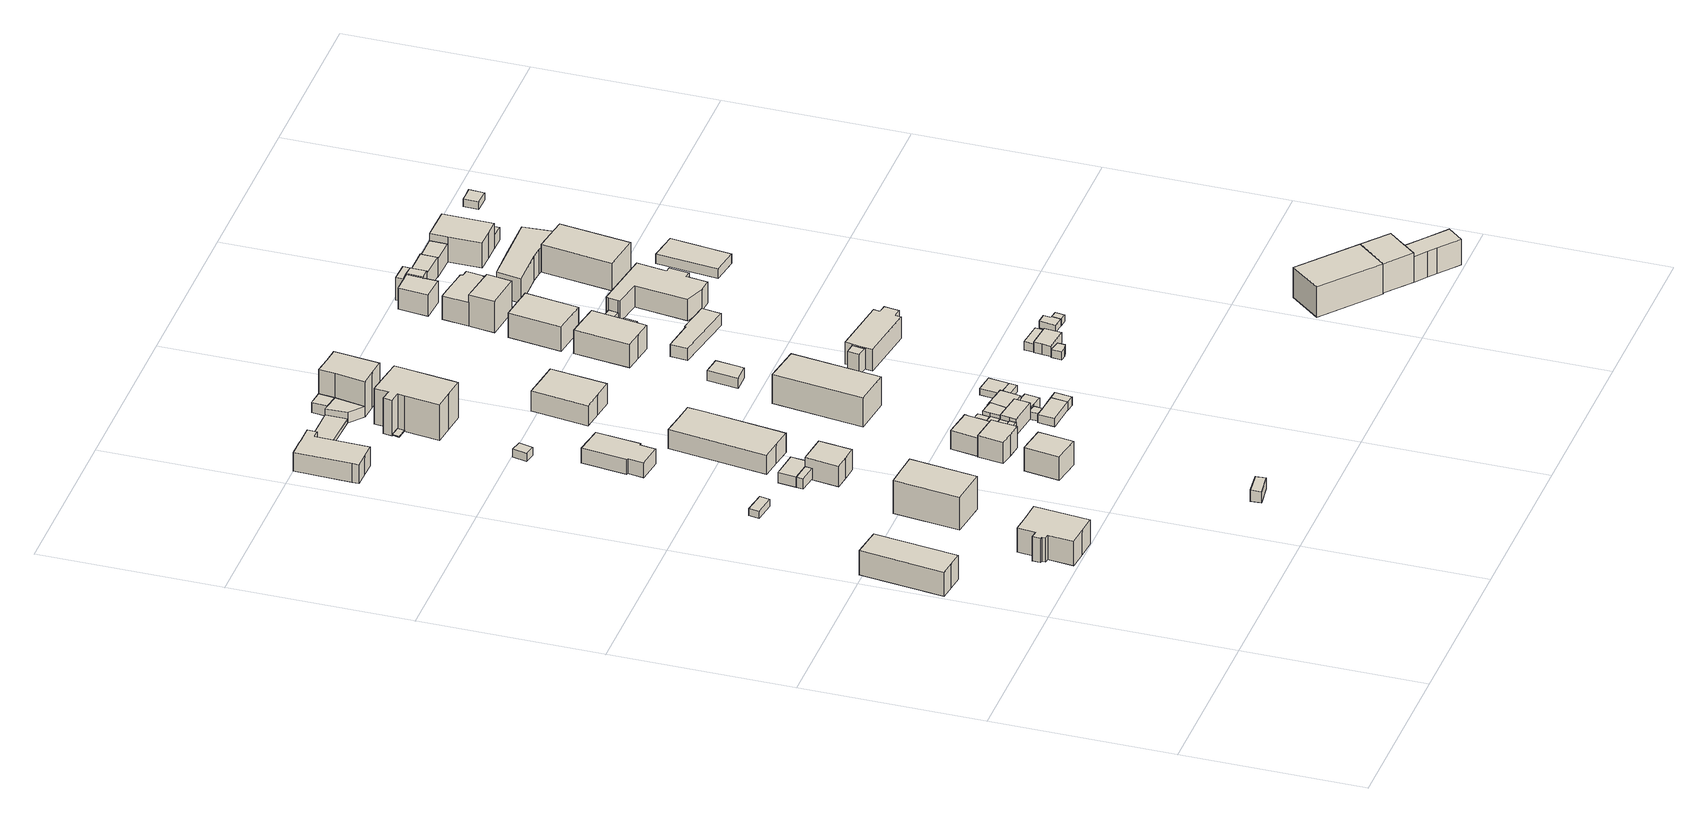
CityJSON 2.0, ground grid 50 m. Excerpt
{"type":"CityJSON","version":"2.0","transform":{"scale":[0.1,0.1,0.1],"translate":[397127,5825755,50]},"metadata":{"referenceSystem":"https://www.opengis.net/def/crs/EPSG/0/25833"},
"CityObjects":{
"building1":{"type":"Building","attributes":{"Gemeindeschluessel":"11000011","BezugspunktDach":"2200","function":"31001_1010","measuredHeight":8.63,"storeysAboveGround":1},"address":[{"country":"Germany","locality":"Berlin","thoroughfareNumber":"50A, 50B","thoroughfareName":"Dorfstraße"}],"geometry":[{"type":"Solid","lod":"1","boundaries":[[[[0,1,2,3,4,5]],[[6,7,8,9,10,11]],[[6,11,5,4]],[[7,6,4,3]],[[8,7,3,2]],[[9,8,2,1]],[[10,9,1,0]],[[11,10,0,5]]]]}]},
"building2":{"type":"Building","attributes":{"Gemeindeschluessel":"11000011","BezugspunktDach":"2200","function":"31001_1010","measuredHeight":9.13,"storeysAboveGround":1},"address":[{"country":"Germany","locality":"Berlin","thoroughfareNumber":"51","thoroughfareName":"Dorfstraße"}],"geometry":[{"type":"Solid","lod":"1","boundaries":[[[[12,13,14,15,16,17,18,19,20,21,22,23]],[[24,25,26,27,28,29,30,31,32,33,34,35]],[[24,35,23,22]],[[25,24,22,21]],[[26,25,21,20]],[[27,26,20,19]],[[28,27,19,18]],[[29,28,18,17]],[[30,29,17,16]],[[31,30,16,15]],[[32,31,15,14]],[[33,32,14,13]],[[34,33,13,12]],[[35,34,12,23]]]]}]},
"building3":{"type":"Building","attributes":{"Gemeindeschluessel":"11000011","BezugspunktDach":"2200","function":"31001_2143","measuredHeight":2.06,"storeysAboveGround":1},"address":[{"country":"Germany","locality":"Berlin","thoroughfareNumber":"49 (2)","thoroughfareName":"Dorfstraße"}],"geometry":[{"type":"Solid","lod":"1","boundaries":[[[[36,37,38,39]],[[40,41,42,43]],[[40,43,39,38]],[[41,40,38,37]],[[42,41,37,36]],[[43,42,36,39]]]]}]},
"building4":{"type":"Building","attributes":{"Gemeindeschluessel":"11000011","BezugspunktDach":"2200","function":"31001_2310","measuredHeight":11.47,"storeysAboveGround":2},"address":[{"country":"Germany","locality":"Berlin","thoroughfareNumber":"50","thoroughfareName":"Dorfstraße"}],"geometry":[{"type":"Solid","lod":"1","boundaries":[[[[44,45,46,47,48]],[[49,50,51,52,53]],[[49,53,48,47]],[[50,49,47,46]],[[51,50,46,45]],[[52,51,45,44]],[[53,52,44,48]]]]}]},
"building5":{"type":"Building","attributes":{"Gemeindeschluessel":"11000011","BezugspunktDach":"2200","function":"31001_2523","measuredHeight":3.29,"storeysAboveGround":1},"address":[{"country":"Germany","locality":"Berlin","thoroughfareNumber":"2 (3)","thoroughfareName":"Malchower Chaussee"}],"geometry":[{"type":"Solid","lod":"1","boundaries":[[[[54,55,56,57]],[[58,59,60,61]],[[58,61,57,56]],[[59,58,56,55]],[[60,59,55,54]],[[61,60,54,57]]]]}]},
"building6":{"type":"Building","attributes":{"Gemeindeschluessel":"11000011","function":"31001_2463"},"address":[{"country":"Germany","locality":"Berlin","thoroughfareNumber":"49 (1)","thoroughfareName":"Dorfstraße"}],"children":["building6-1","building6-2"]},
"building6-1":{"type":"BuildingPart","attributes":{"BezugspunktDach":"2200","measuredHeight":3.06,"storeysAboveGround":1},"parents":["building6"],"geometry":[{"type":"MultiSurface","lod":"1","boundaries":[[[62,63,64,65]],[[66,67,68,69]],[[66,69,65,64]],[[67,66,64,63]],[[68,67,63,62]],[[68,62,70,71,69]],[[65,69,71,70]]]}]},
"building6-2":{"type":"BuildingPart","attributes":{"BezugspunktDach":"2200","measuredHeight":3.06,"storeysAboveGround":1},"parents":["building6"],"geometry":[{"type":"Solid","lod":"1","boundaries":[[[[72,70,65,73]],[[69,71,74,75]],[[69,75,73,65]],[[74,71,70,72]],[[75,74,72,73]],[[71,69,65,70]]]]}]},
"building7":{"type":"Building","attributes":{"Gemeindeschluessel":"11000011","BezugspunktDach":"2200","function":"31001_1010","measuredHeight":7.26,"storeysAboveGround":1},"address":[{"country":"Germany","locality":"Berlin","thoroughfareNumber":"49","thoroughfareName":"Dorfstraße"}],"geometry":[{"type":"Solid","lod":"1","boundaries":[[[[76,77,78,79,80,81,82]],[[83,84,85,86,87,88,89]],[[83,89,82,81]],[[84,83,81,80]],[[85,84,80,79]],[[86,85,79,78]],[[87,86,78,77]],[[88,87,77,76]],[[89,88,76,82]]]]}]},
"building8":{"type":"Building","attributes":{"Gemeindeschluessel":"11000011","BezugspunktDach":"2200","function":"31001_2143","measuredHeight":7.71,"storeysAboveGround":1},"address":[{"country":"Germany","locality":"Berlin","thoroughfareNumber":"46 (2)","thoroughfareName":"Dorfstraße"}],"geometry":[{"type":"Solid","lod":"1","boundaries":[[[[90,91,92,93,94,95,96,97,98,99]],[[100,101,102,103,104,105,106,107,108,109]],[[100,109,99,98]],[[101,100,98,97]],[[102,101,97,96]],[[103,102,96,95]],[[104,103,95,94]],[[105,104,94,93]],[[106,105,93,92]],[[107,106,92,91]],[[108,107,91,90]],[[109,108,90,99]]]]}]},
"building9":{"type":"Building","attributes":{"Gemeindeschluessel":"11000011","BezugspunktDach":"2200","function":"31001_2143","measuredHeight":4.34,"storeysAboveGround":1},"address":[{"country":"Germany","locality":"Berlin","thoroughfareNumber":"47 (1)","thoroughfareName":"Dorfstraße"}],"geometry":[{"type":"Solid","lod":"1","boundaries":[[[[110,111,112,113,114,115,116,117]],[[118,119,120,121,122,123,124,125]],[[118,125,117,116]],[[119,118,116,115]],[[120,119,115,114]],[[121,120,114,113]],[[122,121,113,112]],[[123,122,112,111]],[[124,123,111,110]],[[125,124,110,117]]]]}]},
"building10":{"type":"Building","attributes":{"Gemeindeschluessel":"11000011","BezugspunktDach":"2200","function":"31001_1010","measuredHeight":8.06,"storeysAboveGround":1},"address":[{"country":"Germany","locality":"Berlin","thoroughfareNumber":"1","thoroughfareName":"Dorfstraße"}],"geometry":[{"type":"Solid","lod":"1","boundaries":[[[[126,127,128,129]],[[130,131,132,133]],[[130,133,129,128]],[[131,130,128,127]],[[132,131,127,126]],[[133,132,126,129]]]]}]},
"building11":{"type":"Building","attributes":{"Gemeindeschluessel":"11000011","BezugspunktDach":"2200","function":"31001_2143","measuredHeight":2.39,"storeysAboveGround":1},"address":[{"country":"Germany","locality":"Berlin","thoroughfareNumber":"46A (1)","thoroughfareName":"Dorfstraße"}],"geometry":[{"type":"Solid","lod":"1","boundaries":[[[[134,135,136,137]],[[138,139,140,141]],[[138,141,137,136]],[[139,138,136,135]],[[140,139,135,134]],[[141,140,134,137]]]]}]},
"building12":{"type":"Building","attributes":{"Gemeindeschluessel":"11000011","BezugspunktDach":"2200","function":"31001_1000","measuredHeight":6.36,"storeysAboveGround":1},"address":[{"country":"Germany","locality":"Berlin","thoroughfareNumber":"48","thoroughfareName":"Dorfstraße"}],"geometry":[{"type":"Solid","lod":"1","boundaries":[[[[142,143,144,145,146,147,148]],[[149,150,151,152,153,154,155]],[[149,155,148,147]],[[150,149,147,146]],[[151,150,146,145]],[[152,151,145,144]],[[153,152,144,143]],[[154,153,143,142]],[[155,154,142,148]]]]}]},
"building13":{"type":"Building","attributes":{"Gemeindeschluessel":"11000011","BezugspunktDach":"2200","function":"31001_2143","measuredHeight":1.18,"storeysAboveGround":1},"address":[{"country":"Germany","locality":"Berlin","thoroughfareNumber":"46 (1)","thoroughfareName":"Dorfstraße"}],"geometry":[{"type":"Solid","lod":"1","boundaries":[[[[156,157,158,159,160,161,162,163,164,165]],[[166,167,168,169,170,171,172,173,174,175]],[[166,175,165,164]],[[167,166,164,163]],[[168,167,163,162]],[[169,168,162,161]],[[170,169,161,160]],[[171,170,160,159]],[[172,171,159,158]],[[173,172,158,157]],[[174,173,157,156]],[[175,174,156,165]]]]}]},
"building14":{"type":"Building","attributes":{"Gemeindeschluessel":"11000011","BezugspunktDach":"2200","function":"31001_2143","measuredHeight":0.238,"storeysAboveGround":1},"address":[{"country":"Germany","locality":"Berlin","thoroughfareNumber":"46 (3)","thoroughfareName":"Dorfstraße"}],"geometry":[{"type":"Solid","lod":"1","boundaries":[[[[176,177,178,179]],[[180,181,182,183]],[[180,183,179,178]],[[181,180,178,177]],[[182,181,177,176]],[[183,182,176,179]]]]}]},
"building15":{"type":"Building","attributes":{"Gemeindeschluessel":"11000011","BezugspunktDach":"2200","function":"51009_1610","measuredHeight":3.49,"storeysAboveGround":0},"address":[{"country":"Germany","locality":"Berlin"}],"geometry":[{"type":"Solid","lod":"1","boundaries":[[[[184,185,186,187]],[[188,189,190,191]],[[188,191,187,186]],[[189,188,186,185]],[[190,189,185,184]],[[191,190,184,187]]]]}]},
"building16":{"type":"Building","attributes":{"Gemeindeschluessel":"11000011","function":"31001_1010"},"address":[{"country":"Germany","locality":"Berlin","thoroughfareNumber":"1A","thoroughfareName":"Dorfstraße"}],"children":["building16-1","building16-2","building16-3"]},
"building16-1":{"type":"BuildingPart","attributes":{"BezugspunktDach":"2200","measuredHeight":9.32,"storeysAboveGround":1},"parents":["building16"],"geometry":[{"type":"MultiSurface","lod":"1","boundaries":[[[192,193,194,195,196,197,198,199]],[[200,201,202,203,204,205,206,207]],[[200,207,199,198]],[[201,200,198,197]],[[202,201,197,196]],[[208,209,202,196,195]],[[204,203,195,194]],[[205,204,194,193]],[[206,205,193,192]],[[207,206,192,199]],[[202,209,208,203]]]}]},
"building16-2":{"type":"BuildingPart","attributes":{"BezugspunktDach":"2200","measuredHeight":3.45,"storeysAboveGround":1},"parents":["building16"],"geometry":[{"type":"MultiSurface","lod":"1","boundaries":[[[210,211,209,208]],[[202,212,213,203]],[[212,202,209,211]],[[203,213,210,208]],[[214,202,203,208,209]],[[210,213,212,211]]]}]},
"building16-3":{"type":"BuildingPart","attributes":{"BezugspunktDach":"2200","measuredHeight":6.42,"storeysAboveGround":1},"parents":["building16"],"geometry":[{"type":"MultiSurface","lod":"1","boundaries":[[[215,216,217,218,219,220]],[[213,212,221,222,223,224]],[[213,224,220,219]],[[212,211,210,219,218]],[[221,212,218,217]],[[222,221,217,216]],[[223,222,216,215]],[[224,223,215,220]],[[213,210,211,212]]]}]},
"building17":{"type":"Building","attributes":{"Gemeindeschluessel":"11000011","BezugspunktDach":"2200","function":"51009_1610","measuredHeight":3.67,"storeysAboveGround":0},"address":[{"country":"Germany","locality":"Berlin"}],"geometry":[{"type":"Solid","lod":"1","boundaries":[[[[225,226,227,228,229]],[[230,231,232,233,234]],[[230,234,229,228]],[[231,230,228,227]],[[232,231,227,226]],[[233,232,226,225]],[[234,233,225,229]]]]}]},
"building18":{"type":"Building","attributes":{"Gemeindeschluessel":"11000011","BezugspunktDach":"2200","function":"31001_1010","measuredHeight":13.96,"storeysAboveGround":2},"address":[{"country":"Germany","locality":"Berlin","thoroughfareNumber":"46","thoroughfareName":"Dorfstraße"}],"geometry":[{"type":"Solid","lod":"1","boundaries":[[[[235,236,237,238,239,240,241,242,243,244,245,246]],[[247,248,249,250,251,252,253,254,255,256,257,258]],[[247,258,246,245]],[[248,247,245,244]],[[249,248,244,243]],[[250,249,243,242]],[[251,250,242,241]],[[252,251,241,240]],[[253,252,240,239]],[[254,253,239,238]],[[255,254,238,237]],[[256,255,237,236]],[[257,256,236,235]],[[258,257,235,246]]]]}]},
"building19":{"type":"Building","attributes":{"Gemeindeschluessel":"11000011","function":"31001_1010"},"address":[{"country":"Germany","locality":"Berlin","thoroughfareNumber":"1B","thoroughfareName":"Dorfstraße"}],"children":["building19-1","building19-2","building19-3","building19-4"]},
"building19-1":{"type":"BuildingPart","attributes":{"BezugspunktDach":"2200","measuredHeight":7.63,"storeysAboveGround":1},"parents":["building19"],"geometry":[{"type":"MultiSurface","lod":"1","boundaries":[[[259,260,261,262,263,264,265,266]],[[267,268,269,270,271,272,273,274]],[[267,274,266,265]],[[268,267,265,264]],[[269,268,264,263]],[[270,269,263,262]],[[271,270,262,261]],[[275,276,271,261,260]],[[273,272,260,259]],[[274,273,259,266]],[[272,271,276,275]]]}]},
"building19-2":{"type":"BuildingPart","attributes":{"BezugspunktDach":"2200","measuredHeight":3.28,"storeysAboveGround":1},"parents":["building19"],"geometry":[{"type":"Solid","lod":"1","boundaries":[[[[277,278,276,275]],[[271,279,280,272]],[[279,271,276,278]],[[272,280,277,275]],[[272,275,276,271]],[[278,277,280,279]]]]}]},
"building19-3":{"type":"BuildingPart","attributes":{"BezugspunktDach":"2200","measuredHeight":6.07,"storeysAboveGround":1},"parents":["building19"],"geometry":[{"type":"MultiSurface","lod":"1","boundaries":[[[281,282,283,284,285]],[[279,286,287,288,280]],[[279,278,277,285,284]],[[286,279,284,283]],[[287,286,283,282]],[[289,290,291,287,282,281]],[[280,288,281,285]],[[277,278,279,280]],[[288,292,290,289]],[[292,287,291,290]]]}]},
"building19-4":{"type":"BuildingPart","attributes":{"BezugspunktDach":"2200","measuredHeight":3.48,"storeysAboveGround":1},"parents":["building19"],"geometry":[{"type":"Solid","lod":"1","boundaries":[[[[293,294,295,296,297,291,290,289]],[[292,287,298,299,300,301,302,288]],[[298,287,291,297]],[[299,298,297,296]],[[300,299,296,295]],[[301,300,295,294]],[[302,301,294,293]],[[288,302,293,289]],[[292,288,289,290]],[[292,290,291,287]]]]}]},
"building20":{"type":"Building","attributes":{"Gemeindeschluessel":"11000011","BezugspunktDach":"2200","function":"51009_1610","measuredHeight":2.28,"storeysAboveGround":0},"address":[{"country":"Germany","locality":"Berlin"}],"geometry":[{"type":"Solid","lod":"1","boundaries":[[[[303,304,305,306,307]],[[308,309,310,311,312]],[[308,312,307,306]],[[309,308,306,305]],[[310,309,305,304]],[[311,310,304,303]],[[312,311,303,307]]]]}]},
"building21":{"type":"Building","attributes":{"Gemeindeschluessel":"11000011","function":"31001_1010"},"address":[{"country":"Germany","locality":"Berlin","thoroughfareNumber":"45","thoroughfareName":"Dorfstraße"}],"children":["building21-1","building21-2","building21-3"]},
"building21-1":{"type":"BuildingPart","attributes":{"BezugspunktDach":"2200","measuredHeight":12.24,"storeysAboveGround":2},"parents":["building21"],"geometry":[{"type":"MultiSurface","lod":"1","boundaries":[[[313,314,315,316,317,318,319]],[[320,321,322,323,324,325,326]],[[320,326,327,328,329,330,319,318]],[[321,320,328,331,332,329,333,318,317]],[[322,321,317,316]],[[323,322,316,315]],[[324,323,315,314]],[[325,324,314,313]],[[326,325,313,319]],[[330,329,328,327]],[[333,329,332,331,328]]]}]},
"building21-2":{"type":"BuildingPart","attributes":{"BezugspunktDach":"2200","measuredHeight":3.06,"storeysAboveGround":2},"parents":["building21"],"geometry":[{"type":"MultiSurface","lod":"1","boundaries":[[[330,329,334,335]],[[336,328,327,337]],[[336,337,335,334]],[[336,334,338,339,340]],[[337,327,330,335]],[[328,340,339,338,329]],[[327,328,329,330]]]}]},
"building21-3":{"type":"BuildingPart","attributes":{"BezugspunktDach":"2200","measuredHeight":3.06,"storeysAboveGround":2},"parents":["building21"],"geometry":[{"type":"Solid","lod":"1","boundaries":[[[[329,332,341,339]],[[342,331,328,340]],[[342,340,339,341]],[[331,342,341,332]],[[331,332,329,328]],[[340,328,329,339]]]]}]},
"building22":{"type":"Building","attributes":{"Gemeindeschluessel":"11000011","BezugspunktDach":"2200","function":"31001_1010","measuredHeight":6.7,"storeysAboveGround":1},"address":[{"country":"Germany","locality":"Berlin","thoroughfareNumber":"47","thoroughfareName":"Dorfstraße"}],"geometry":[{"type":"Solid","lod":"1","boundaries":[[[[343,344,345,346,347,348]],[[349,350,351,352,353,354]],[[349,354,348,347]],[[350,349,347,346]],[[351,350,346,345]],[[352,351,345,344]],[[353,352,344,343]],[[354,353,343,348]]]]}]},
"building23":{"type":"Building","attributes":{"Gemeindeschluessel":"11000011","BezugspunktDach":"2200","function":"31001_2463","measuredHeight":2.47,"storeysAboveGround":1},"address":[{"country":"Germany","locality":"Berlin","thoroughfareNumber":"1A (2)","thoroughfareName":"Dorfstraße"}],"geometry":[{"type":"Solid","lod":"1","boundaries":[[[[355,356,303,307,357,358]],[[359,360,361,362,363,364]],[[359,364,358,357]],[[360,359,357,307]],[[361,360,307,303]],[[362,361,303,356]],[[363,362,356,355]],[[364,363,355,358]]]]}]},
"building24":{"type":"Building","attributes":{"Gemeindeschluessel":"11000011","BezugspunktDach":"2200","function":"31001_2143","measuredHeight":2.73,"storeysAboveGround":1},"address":[{"country":"Germany","locality":"Berlin","thoroughfareNumber":"1A (1)","thoroughfareName":"Dorfstraße"}],"geometry":[{"type":"Solid","lod":"1","boundaries":[[[[365,366,367,368,369,370]],[[371,372,373,374,310,309]],[[371,309,370,369]],[[372,371,369,368]],[[373,372,368,367]],[[374,373,367,366]],[[310,374,366,365]],[[309,310,365,370]]]]}]},
"building25":{"type":"Building","attributes":{"Gemeindeschluessel":"11000011","BezugspunktDach":"2200","function":"31001_1010","measuredHeight":9.04,"storeysAboveGround":2},"address":[{"country":"Germany","locality":"Berlin","thoroughfareNumber":"1E, 1F","thoroughfareName":"Dorfstraße"}],"geometry":[{"type":"Solid","lod":"1","boundaries":[[[[375,376,377,378,379]],[[380,381,382,383,384]],[[380,384,379,378]],[[381,380,378,377]],[[382,381,377,376]],[[383,382,376,375]],[[384,383,375,379]]]]}]},
"building26":{"type":"Building","attributes":{"Gemeindeschluessel":"11000011","BezugspunktDach":"2200","function":"51009_1610","measuredHeight":2.61,"storeysAboveGround":0},"address":[{"country":"Germany","locality":"Berlin"}],"geometry":[{"type":"Solid","lod":"1","boundaries":[[[[385,386,356,355]],[[387,388,389,390]],[[387,390,355,356]],[[388,387,356,386]],[[389,388,386,385]],[[390,389,385,355]]]]}]},
"building27":{"type":"Building","attributes":{"Gemeindeschluessel":"11000011","BezugspunktDach":"2200","function":"51009_1610","measuredHeight":1.99,"storeysAboveGround":0},"address":[{"country":"Germany","locality":"Berlin"}],"geometry":[{"type":"Solid","lod":"1","boundaries":[[[[391,392,393,394]],[[395,396,397,398]],[[395,398,394,393]],[[396,395,393,392]],[[397,396,392,391]],[[398,397,391,394]]]]}]},
"building28":{"type":"Building","attributes":{"Gemeindeschluessel":"11000011","BezugspunktDach":"2200","function":"31001_2143","measuredHeight":1.93,"storeysAboveGround":1},"address":[{"country":"Germany","locality":"Berlin","thoroughfareNumber":"1B (1)","thoroughfareName":"Dorfstraße"}],"geometry":[{"type":"Solid","lod":"1","boundaries":[[[[392,399,400,393]],[[401,402,396,395]],[[401,395,393,400]],[[402,401,400,399]],[[396,402,399,392]],[[395,396,392,393]]]]}]},
"building29":{"type":"Building","attributes":{"Gemeindeschluessel":"11000011","BezugspunktDach":"2200","function":"31001_2143","measuredHeight":3,"storeysAboveGround":1},"address":[{"country":"Germany","locality":"Berlin","thoroughfareNumber":"1L","thoroughfareName":"Dorfstraße"}],"geometry":[{"type":"Solid","lod":"1","boundaries":[[[[403,404,405,406]],[[407,408,409,410]],[[407,410,406,405]],[[408,407,405,404]],[[409,408,404,403]],[[410,409,403,406]]]]}]},
"building30":{"type":"Building","attributes":{"Gemeindeschluessel":"11000011","function":"31001_1010"},"address":[{"country":"Germany","locality":"Berlin","thoroughfareNumber":"2","thoroughfareName":"Dorfstraße"}],"children":["building30-1","building30-2"]},
"building30-1":{"type":"BuildingPart","attributes":{"BezugspunktDach":"2200","measuredHeight":8.38,"storeysAboveGround":1},"parents":["building30"],"geometry":[{"type":"MultiSurface","lod":"1","boundaries":[[[411,412,413,414,415,416,417,418,419]],[[420,421,422,423,424,425,426,427,428]],[[420,428,419,418]],[[421,420,418,417]],[[422,421,417,416]],[[423,422,416,415]],[[429,430,423,415,414]],[[425,424,414,413]],[[426,425,413,412]],[[427,426,412,411]],[[428,427,411,419]],[[424,423,430,429]]]}]},
"building30-2":{"type":"BuildingPart","attributes":{"BezugspunktDach":"2200","measuredHeight":5.74,"storeysAboveGround":1},"parents":["building30"],"geometry":[{"type":"Solid","lod":"1","boundaries":[[[[431,432,433,434,435,436,437,430,429]],[[423,438,439,440,441,442,443,425,424]],[[438,423,430,437]],[[439,438,437,436]],[[440,439,436,435]],[[441,440,435,434]],[[442,441,434,433]],[[443,442,433,432]],[[425,443,432,431]],[[424,425,431,429]],[[423,424,429,430]]]]}]},
"building31":{"type":"Building","attributes":{"Gemeindeschluessel":"11000011","function":"31001_1010"},"address":[{"country":"Germany","locality":"Berlin","thoroughfareNumber":"1G, 1H, 1I, 1K","thoroughfareName":"Dorfstraße"}],"children":["building31-1","building31-2"]},
"building31-1":{"type":"BuildingPart","attributes":{"BezugspunktDach":"2200","measuredHeight":7.01,"storeysAboveGround":1},"parents":["building31"],"geometry":[{"type":"MultiSurface","lod":"1","boundaries":[[[444,445,446,447,448,449,450,451,452,453,454]],[[455,456,457,458,459,460,461,462,463,464,465]],[[466,467,468,455,465,454,453]],[[456,455,453,452],[469,466,455,456]],[[457,456,452,451]],[[458,457,451,450]],[[459,458,450,449]],[[460,459,449,448]],[[461,460,448,447]],[[462,461,447,446]],[[463,462,446,445]],[[464,463,445,444]],[[465,464,444,454]],[[455,468,467,466]],[[466,469,456,455]]]}]},
"building31-2":{"type":"BuildingPart","attributes":{"BezugspunktDach":"2200","measuredHeight":6.14,"storeysAboveGround":1},"parents":["building31"],"geometry":[{"type":"MultiSurface","lod":"1","boundaries":[[[467,469,470,471]],[[472,456,468,473]],[[472,473,471,470]],[[456,472,470,469]],[[473,468,467,471]],[[468,455,466,467]],[[456,469,466,455]]]}]},
"building32":{"type":"Building","attributes":{"Gemeindeschluessel":"11000011","BezugspunktDach":"2200","function":"31001_2143","measuredHeight":2.36,"storeysAboveGround":1},"address":[{"country":"Germany","locality":"Berlin","thoroughfareNumber":"1A (5)","thoroughfareName":"Dorfstraße"}],"geometry":[{"type":"Solid","lod":"1","boundaries":[[[[474,475,476,477,478]],[[479,480,481,482,483]],[[479,483,478,477]],[[480,479,477,476]],[[481,480,476,475]],[[482,481,475,474]],[[483,482,474,478]]]]}]},
"building33":{"type":"Building","attributes":{"Gemeindeschluessel":"11000011","BezugspunktDach":"2200","function":"31001_2143","measuredHeight":3.56,"storeysAboveGround":1},"address":[{"country":"Germany","locality":"Berlin","thoroughfareNumber":"2 (2)","thoroughfareName":"Dorfstraße"}],"geometry":[{"type":"Solid","lod":"1","boundaries":[[[[484,485,486,487,488,489]],[[490,491,492,493,494,495]],[[490,495,489,488]],[[491,490,488,487]],[[492,491,487,486]],[[493,492,486,485]],[[494,493,485,484]],[[495,494,484,489]]]]}]},
"building34":{"type":"Building","attributes":{"Gemeindeschluessel":"11000011","BezugspunktDach":"2200","function":"31001_2143","measuredHeight":3.63,"storeysAboveGround":1},"address":[{"country":"Germany","locality":"Berlin","thoroughfareNumber":"1A (4)","thoroughfareName":"Dorfstraße"}],"geometry":[{"type":"Solid","lod":"1","boundaries":[[[[496,497,498,499,500,501]],[[502,503,504,505,506,507]],[[502,507,501,500]],[[503,502,500,499]],[[504,503,499,498]],[[505,504,498,497]],[[506,505,497,496]],[[507,506,496,501]]]]}]},
"building35":{"type":"Building","attributes":{"Gemeindeschluessel":"11000011","BezugspunktDach":"2200","function":"31001_2143","measuredHeight":2.49,"storeysAboveGround":1},"address":[{"country":"Germany","locality":"Berlin","thoroughfareNumber":"1A (3)","thoroughfareName":"Dorfstraße"}],"geometry":[{"type":"Solid","lod":"1","boundaries":[[[[508,509,510,511]],[[512,513,514,515]],[[512,515,511,510]],[[513,512,510,509]],[[514,513,509,508]],[[515,514,508,511]]]]}]},
"building36":{"type":"Building","attributes":{"Gemeindeschluessel":"11000011","BezugspunktDach":"2200","function":"31001_1010","measuredHeight":8.77,"storeysAboveGround":1},"address":[{"country":"Germany","locality":"Berlin","thoroughfareNumber":"3, 3A","thoroughfareName":"Dorfstraße"}],"geometry":[{"type":"Solid","lod":"1","boundaries":[[[[516,517,518,519,520]],[[521,522,523,524,525]],[[521,525,520,519]],[[522,521,519,518]],[[523,522,518,517]],[[524,523,517,516]],[[525,524,516,520]]]]}]},
"building37":{"type":"Building","attributes":{"Gemeindeschluessel":"11000011","BezugspunktDach":"2200","function":"31001_2143","measuredHeight":2.57,"storeysAboveGround":1},"address":[{"country":"Germany","locality":"Berlin","thoroughfareNumber":"2 (4)","thoroughfareName":"Dorfstraße"}],"geometry":[{"type":"Solid","lod":"1","boundaries":[[[[526,527,528,529]],[[530,531,532,533]],[[530,533,529,528]],[[531,530,528,527]],[[532,531,527,526]],[[533,532,526,529]]]]}]},
"building38":{"type":"Building","attributes":{"Gemeindeschluessel":"11000011","BezugspunktDach":"2200","function":"51009_1610","measuredHeight":2.03,"storeysAboveGround":0},"address":[{"country":"Germany","locality":"Berlin"}],"geometry":[{"type":"Solid","lod":"1","boundaries":[[[[534,535,536,537,538,539]],[[540,541,542,543,544,545]],[[540,545,539,538]],[[541,540,538,537]],[[542,541,537,536]],[[543,542,536,535]],[[544,543,535,534]],[[545,544,534,539]]]]}]},
"building39":{"type":"Building","attributes":{"Gemeindeschluessel":"11000011","function":"31001_1010"},"address":[{"country":"Germany","locality":"Berlin","thoroughfareNumber":"4","thoroughfareName":"Dorfstraße"}],"children":["building39-1","building39-2"]},
"building39-1":{"type":"BuildingPart","attributes":{"BezugspunktDach":"2200","measuredHeight":10.92,"storeysAboveGround":1},"parents":["building39"],"geometry":[{"type":"MultiSurface","lod":"1","boundaries":[[[546,547,548,549,550,551,552,553,554,555,556,557]],[[558,559,560,561,562,563,564,565,566,567,568,569]],[[558,569,557,556]],[[559,558,556,555]],[[560,559,555,554]],[[561,560,554,553]],[[562,561,553,552]],[[563,562,552,551]],[[564,563,551,550]],[[565,564,550,549]],[[566,565,549,548]],[[567,566,548,547]],[[568,567,547,546]],[[569,570,568,571,546,557]]]}]},
"building39-2":{"type":"BuildingPart","attributes":{"BezugspunktDach":"2200","measuredHeight":11.03,"storeysAboveGround":1},"parents":["building39"],"geometry":[{"type":"MultiSurface","lod":"1","boundaries":[[[572,573,574,575]],[[569,567,576,577]],[[569,577,575,574]],[[567,569,568,567,547,546,557,574,573]],[[576,567,573,572]],[[577,576,572,575]],[[547,567,568,546]],[[557,546,568,569]]]}]},
"building40":{"type":"Building","attributes":{"Gemeindeschluessel":"11000011","BezugspunktDach":"2200","function":"31001_2143","measuredHeight":2.06,"storeysAboveGround":1},"address":[{"country":"Germany","locality":"Berlin","thoroughfareNumber":"1A (6)","thoroughfareName":"Dorfstraße"}],"geometry":[{"type":"Solid","lod":"1","boundaries":[[[[578,579,535,534]],[[543,580,581,544]],[[543,544,534,535]],[[580,543,535,579]],[[581,580,579,578]],[[544,581,578,534]]]]}]},
"building41":{"type":"Building","attributes":{"Gemeindeschluessel":"11000011","BezugspunktDach":"2200","function":"31001_2143","measuredHeight":6.31,"storeysAboveGround":2},"address":[{"country":"Germany","locality":"Berlin","thoroughfareNumber":"2 (1)","thoroughfareName":"Dorfstraße"}],"geometry":[{"type":"Solid","lod":"1","boundaries":[[[[582,583,584,585,586,587,588,589,590,591,592,593,594]],[[532,531,595,596,597,598,599,600,601,602,603,604,605]],[[532,605,594,593]],[[531,532,593,592]],[[595,531,592,591]],[[596,595,591,590]],[[597,596,590,589]],[[598,597,589,588]],[[599,598,588,587]],[[600,599,587,586]],[[601,600,586,585]],[[602,601,585,584]],[[603,602,584,583]],[[604,603,583,582]],[[605,604,582,594]]]]}]},
"building42":{"type":"Building","attributes":{"Gemeindeschluessel":"11000011","function":"31001_1010"},"address":[{"country":"Germany","locality":"Berlin","thoroughfareNumber":"4A","thoroughfareName":"Dorfstraße"}],"children":["building42-1","building42-2","building42-3","building42-4"]},
"building42-1":{"type":"BuildingPart","attributes":{"BezugspunktDach":"2200","measuredHeight":7.54,"storeysAboveGround":2},"parents":["building42"],"geometry":[{"type":"MultiSurface","lod":"1","boundaries":[[[606,607,608,609]],[[610,611,612,613]],[[610,613,609,608]],[[610,608,614,615]],[[612,616,617,606]],[[613,612,606,609]],[[611,615,614,607]],[[611,607,617,616]]]}]},
"building42-2":{"type":"BuildingPart","attributes":{"BezugspunktDach":"2200","measuredHeight":6.71,"storeysAboveGround":2},"parents":["building42"],"geometry":[{"type":"MultiSurface","lod":"1","boundaries":[[[618,619,620,621]],[[611,622,623,616]],[[611,607,617,621,620]],[[623,622,624,625,626,627,628,619,618]],[[616,623,618,621]],[[629,616,617,607,611]],[[622,611,607,620,619]],[[628,627,626,625,624]]]}]},
"building42-3":{"type":"BuildingPart","attributes":{"BezugspunktDach":"2200","measuredHeight":6.71,"storeysAboveGround":2},"parents":["building42"],"geometry":[{"type":"MultiSurface","lod":"1","boundaries":[[[619,630,631,632]],[[633,634,622,615]],[[633,615,632,631]],[[634,633,631,630]],[[622,634,630,619]],[[614,607,620,632]],[[615,622,611]],[[615,611,607,614]],[[611,622,619,620,607]]]}]},
"building42-4":{"type":"BuildingPart","attributes":{"BezugspunktDach":"2200","measuredHeight":5.68,"storeysAboveGround":2},"parents":["building42"],"geometry":[{"type":"MultiSurface","lod":"1","boundaries":[[[635,636,628,627]],[[625,637,638,626]],[[637,625,628,636]],[[638,637,636,635]],[[626,638,635,627]],[[625,626,639,627,628]]]}]},
"building43":{"type":"Building","attributes":{"Gemeindeschluessel":"11000011","BezugspunktDach":"2200","function":"31001_2143","measuredHeight":7.25,"storeysAboveGround":2},"address":[{"country":"Germany","locality":"Berlin","thoroughfareNumber":"4 (6)","thoroughfareName":"Dorfstraße"}],"geometry":[{"type":"Solid","lod":"1","boundaries":[[[[640,641,642,643,644,645,646,647]],[[648,649,650,651,652,653,654,655]],[[648,655,647,646]],[[649,648,646,645]],[[650,649,645,644]],[[651,650,644,643]],[[652,651,643,642]],[[653,652,642,641]],[[654,653,641,640]],[[655,654,640,647]]]]}]},
"building44":{"type":"Building","attributes":{"name":"Sporthalle","Gemeindeschluessel":"11000011","function":"31001_3211"},"address":[{"country":"Germany","locality":"Berlin","thoroughfareNumber":"2 (2)","thoroughfareName":"Malchower Chaussee"}],"children":["building44-1","building44-2","building44-3"]},
"building44-1":{"type":"BuildingPart","attributes":{"BezugspunktDach":"2200","measuredHeight":10.68,"storeysAboveGround":2},"parents":["building44"],"geometry":[{"type":"MultiSurface","lod":"1","boundaries":[[[656,657,658,659,660,661]],[[662,663,664,665,666,667]],[[664,663,659,658]],[[665,664,658,657]],[[666,668,669,657,656]],[[667,666,656,661]],[[662,667,661,660]],[[662,660,659,663]],[[665,669,668,666]]]}]},
"building44-2":{"type":"BuildingPart","attributes":{"BezugspunktDach":"2200","measuredHeight":9.82,"storeysAboveGround":2},"parents":["building44"],"geometry":[{"type":"Solid","lod":"1","boundaries":[[[[670,671,672,673,674,669,668]],[[675,676,677,678,679,680,681]],[[676,675,669,674]],[[677,676,674,673]],[[678,677,673,672]],[[679,678,672,671]],[[680,679,671,670]],[[681,680,670,668]],[[675,681,668,669]]]]}]},
"building44-3":{"type":"BuildingPart","attributes":{"BezugspunktDach":"2200","measuredHeight":10.94,"storeysAboveGround":2},"parents":["building44"],"geometry":[{"type":"MultiSurface","lod":"1","boundaries":[[[661,659,682,683]],[[684,685,686,687]],[[684,687,683,682]],[[685,684,682,659]],[[686,685,663,662,667]],[[687,686,661,683]],[[667,662,660,661]],[[659,660,662,663]]]}]},
"building45":{"type":"Building","attributes":{"Gemeindeschluessel":"11000011","BezugspunktDach":"2200","function":"31001_1010","measuredHeight":9.96,"storeysAboveGround":2},"address":[{"country":"Germany","locality":"Berlin","thoroughfareNumber":"3B","thoroughfareName":"Dorfstraße"}],"geometry":[{"type":"Solid","lod":"1","boundaries":[[[[688,689,690,691,692]],[[693,694,695,696,697]],[[693,697,692,691]],[[694,693,691,690]],[[695,694,690,689]],[[696,695,689,688]],[[697,696,688,692]]]]}]},
"building46":{"type":"Building","attributes":{"Gemeindeschluessel":"11000011","function":"31001_2724"},"address":[{"country":"Germany","locality":"Berlin","thoroughfareNumber":"4 (3)","thoroughfareName":"Dorfstraße"}],"children":["building46-1","building46-2"]},
"building46-1":{"type":"BuildingPart","attributes":{"BezugspunktDach":"2200","measuredHeight":8.76,"storeysAboveGround":1},"parents":["building46"],"geometry":[{"type":"MultiSurface","lod":"1","boundaries":[[[698,699,700,701,702,703,704]],[[705,706,707,708,709,710,711]],[[705,712,713,704,703]],[[706,705,703,702]],[[707,706,702,701]],[[708,707,701,700]],[[709,708,700,699]],[[710,709,699,698]],[[711,710,698,704]],[[711,713,712,705]]]}]},
"building46-2":{"type":"BuildingPart","attributes":{"BezugspunktDach":"2200","measuredHeight":6.27,"storeysAboveGround":1},"parents":["building46"],"geometry":[{"type":"Solid","lod":"1","boundaries":[[[[713,712,714,715,716]],[[717,718,705,711,719]],[[717,719,716,715]],[[718,717,715,714]],[[705,718,714,712]],[[719,711,713,716]],[[705,712,713,711]]]]}]},
"building47":{"type":"Building","attributes":{"Gemeindeschluessel":"11000011","BezugspunktDach":"2200","function":"31001_2143","measuredHeight":2.89,"storeysAboveGround":1},"address":[{"country":"Germany","locality":"Berlin","thoroughfareNumber":"2 (3)","thoroughfareName":"Dorfstraße"}],"geometry":[{"type":"Solid","lod":"1","boundaries":[[[[720,721,722,723,724]],[[725,726,727,728,729]],[[725,729,724,723]],[[726,725,723,722]],[[727,726,722,721]],[[728,727,721,720]],[[729,728,720,724]]]]}]},
"building48":{"type":"Building","attributes":{"Gemeindeschluessel":"11000011","BezugspunktDach":"2200","function":"31001_2143","measuredHeight":3.8,"storeysAboveGround":1},"address":[{"country":"Germany","locality":"Berlin","thoroughfareNumber":"4 (7)","thoroughfareName":"Dorfstraße"}],"geometry":[{"type":"Solid","lod":"1","boundaries":[[[[730,731,732,733]],[[734,735,736,737]],[[734,737,733,732]],[[735,734,732,731]],[[736,735,731,730]],[[737,736,730,733]]]]}]},
"building49":{"type":"Building","attributes":{"Gemeindeschluessel":"11000011","BezugspunktDach":"2200","function":"31001_2143","measuredHeight":2.15,"storeysAboveGround":1},"address":[{"country":"Germany","locality":"Berlin","thoroughfareNumber":"4 (4)","thoroughfareName":"Dorfstraße"}],"geometry":[{"type":"Solid","lod":"1","boundaries":[[[[738,739,740,741,742]],[[743,744,745,746,747]],[[743,747,742,741]],[[744,743,741,740]],[[745,744,740,739]],[[746,745,739,738]],[[747,746,738,742]]]]}]}
},
"vertices":[
[43,768,87],[85,763,87],[115,994,87],[72,1000,87],[30,1005,87],[1,773,87],[30,1005,15],[72,1000,15],[115,994,15],[85,763,15],[43,768,15],[1,773,15],
[239,594,79],[239,583,79],[252,582,79],[245,511,79],[299,506,79],[352,502,79],[368,656,79],[314,660,79],[261,665,79],[255,615,79],[235,617,79],[233,594,79],[235,617,7],[255,615,7],[261,665,7],[314,660,7],[368,656,7],[352,502,7],[299,506,7],[245,511,7],[252,582,7],[239,583,7],[239,594,7],[233,594,7],
[237,1306,52],[242,1334,52],[180,1343,52],[175,1314,52],[180,1343,31],[242,1334,31],[237,1306,31],[175,1314,31],
[401,815,116],[425,1000,116],[372,1005,116],[319,1009,116],[297,827,116],[319,1009,18],[372,1005,18],[425,1000,18],[401,815,18],[297,827,18],
[652,149,47],[716,158,47],[713,185,47],[650,178,47],[713,185,14],[716,158,14],[652,149,14],[650,178,14],
[420,1262,59],[427,1312,59],[350,1321,59],[344,1271,59],[350,1321,28],[427,1312,28],[420,1262,28],[344,1271,28],[396,1265,59],[396,1265,28],
[393,1245,59],[341,1252,59],[393,1245,28],[341,1252,28],
[425,1168,86],[466,1163,86],[478,1255,86],[437,1260,86],[420,1262,86],[396,1265,86],[383,1172,86],[396,1265,25],[420,1262,25],[437,1260,25],[478,1255,25],[466,1163,25],[425,1168,25],[383,1172,25],
[67,2314,86],[110,2314,86],[114,2462,86],[135,2461,86],[137,2488,86],[89,2488,86],[71,2489,86],[28,2489,86],[24,2333,86],[24,2315,86],[24,2333,30],[28,2489,30],[71,2489,30],[89,2488,30],[137,2488,30],[135,2461,30],[114,2462,30],[110,2314,30],[67,2314,30],[24,2315,30],
[326,1634,81],[332,1677,81],[338,1677,81],[353,1800,81],[273,1812,81],[258,1688,81],[262,1686,81],[256,1643,81],[262,1686,37],[258,1688,37],[273,1812,37],[353,1800,37],[338,1677,37],[332,1677,37],[326,1634,37],[256,1643,37],
[667,647,89],[680,744,89],[603,756,89],[588,659,89],[603,756,19],[680,744,19],[667,647,19],[588,659,19],
[269,1938,61],[278,1977,61],[246,1984,61],[238,1945,61],[246,1984,37],[278,1977,37],[269,1938,37],[238,1945,37],
[434,1352,84],[490,1345,84],[523,1576,84],[527,1615,84],[472,1622,84],[416,1630,84],[379,1360,84],[416,1630,27],[472,1622,27],[527,1615,27],[523,1576,27],[490,1345,27],[434,1352,27],[379,1360,27],
[151,2431,44],[173,2430,44],[277,2427,44],[277,2486,44],[182,2487,44],[175,2487,44],[174,2455,44],[162,2455,44],[161,2444,44],[151,2444,44],[161,2444,32],[162,2455,32],[174,2455,32],[175,2487,32],[182,2487,32],[277,2486,32],[277,2427,32],[173,2430,32],[151,2431,32],[151,2444,32],
[282,2279,36],[285,2298,36],[254,2302,36],[250,2283,36],[254,2302,34],[285,2298,34],[282,2279,34],[250,2283,34],
[745,823,61],[747,841,61],[697,848,61],[695,830,61],[697,848,26],[747,841,26],[745,823,26],[695,830,26],
[652,808,87],[692,803,87],[695,830,87],[697,848,87],[700,874,87],[661,879,87],[622,884,87],[612,814,87],[622,884,23],[661,879,23],[700,874,23],[697,848,23],[695,830,23],[692,803,23],[652,808,23],[612,814,23],[697,848,58],[700,874,58],
[747,841,58],[751,867,58],[751,867,23],[747,841,23],[700,874,24],
[828,812,71],[828,816,71],[833,856,71],[751,867,71],[747,841,71],[745,823,71],[833,856,23],[828,816,23],[828,812,23],[745,823,23],
[757,895,56],[760,916,56],[762,929,56],[711,937,56],[706,902,56],[711,937,28],[762,929,28],[760,916,28],[757,895,28],[706,902,28],
[285,2298,138],[282,2279,138],[269,2183,138],[325,2177,138],[382,2170,138],[385,2195,138],[406,2346,138],[349,2354,138],[292,2362,138],[288,2323,138],[257,2327,138],[254,2302,138],[257,2327,32],[288,2323,32],[292,2362,32],[349,2354,32],[406,2346,32],[385,2195,32],[382,2170,32],[325,2177,32],[269,2183,32],[282,2279,32],[285,2298,32],[254,2302,32],
[662,879,80],[701,874,80],[706,902,80],[711,937,80],[713,947,80],[673,953,80],[633,959,80],[622,884,80],[633,959,25],[673,953,25],[713,947,25],[711,937,25],[706,902,25],[701,874,25],[662,879,25],[622,884,25],[701,874,58],[706,902,58],
[753,867,58],[757,895,58],[757,895,25],[753,867,25],
[792,861,68],[803,909,68],[760,916,68],[757,895,68],[753,867,68],[760,916,25],[803,909,25],[792,861,25],[792,861,57],[799,890,57],[803,909,57],[799,890,25],
[833,856,57],[871,851,57],[876,879,57],[880,908,57],[806,919,57],[806,919,25],[880,908,25],[876,879,25],[871,851,25],[833,856,25],
[852,788,44],[855,812,44],[828,816,44],[828,812,44],[827,791,44],[828,812,21],[828,816,21],[855,812,21],[852,788,21],[827,791,21],
[365,2390,134],[412,2386,134],[428,2511,134],[383,2516,134],[338,2522,134],[333,2477,134],[318,2394,134],[333,2477,30],[338,2522,30],[383,2516,30],[428,2511,30],[412,2386,30],[365,2390,30],[318,2394,30],[318,2394,31],[333,2477,31],[333,2477,62],[318,2394,62],[338,2522,31],[338,2522,62],[333,2477,47],
[277,2486,62],[277,2427,62],[277,2486,31],[277,2427,31],[320,2479,62],[290,2484,62],[290,2484,31],
[295,2527,62],[295,2527,31],
[503,1843,91],[559,1836,91],[580,1992,91],[524,1999,91],[469,2007,91],[448,1851,91],[469,2007,31],[524,1999,31],[580,1992,31],[559,1836,31],[503,1843,31],[448,1851,31],
[900,737,44],[905,783,44],[823,791,44],[818,745,44],[823,791,19],[827,791,19],[852,788,19],[905,783,19],[900,737,19],[818,745,19],
[855,812,49],[889,807,49],[895,848,49],[871,851,49],[833,856,49],[828,816,49],[833,856,21],[871,851,21],[895,848,21],[889,807,21],
[760,1182,117],[792,1428,117],[740,1436,117],[687,1444,117],[653,1195,117],[687,1444,31],[740,1436,31],[792,1428,31],[760,1182,31],[653,1195,31],
[925,734,44],[931,781,44],[905,783,18],[931,781,18],[925,734,18],[900,737,18],
[933,880,44],[936,903,44],[885,909,44],[883,887,44],[885,909,24],[936,903,24],[933,880,24],[883,887,24],
[943,959,44],[892,965,44],[892,965,24],[943,959,24],
[771,1544,65],[780,1622,65],[730,1629,65],[719,1544,65],[730,1629,35],[780,1622,35],[771,1544,35],[719,1544,35],
[779,1825,102],[827,1818,102],[832,1842,102],[831,1842,102],[841,1909,102],[850,1970,102],[801,1978,102],[751,1985,102],[732,1832,102],[751,1985,32],[801,1978,32],[850,1970,32],[841,1909,32],[831,1842,32],[832,1842,32],[827,1818,32],[779,1825,32],[732,1832,32],[831,1842,89],[841,1909,89],
[832,1842,89],[846,1840,89],[849,1854,89],[856,1853,89],[861,1889,89],[854,1890,89],[856,1907,89],[856,1907,32],[854,1890,32],[861,1889,32],[856,1853,32],[849,1854,32],[846,1840,32],
[1064,1227,98],[1066,1243,98],[1090,1240,98],[1093,1262,98],[1096,1281,98],[1072,1285,98],[1075,1303,98],[911,1325,98],[909,1305,98],[906,1287,98],[901,1249,98],[906,1287,33],[909,1305,33],[911,1325,33],[1075,1303,33],[1072,1285,33],[1096,1281,33],[1093,1262,33],[1090,1240,33],[1066,1243,33],[1064,1227,33],[901,1249,33],[906,1287,94],[904,1270,94],[904,1270,33],[909,1305,94],
[878,1308,94],[873,1276,94],[878,1308,33],[873,1276,33],
[1134,820,41],[1151,825,41],[1152,845,41],[1120,851,41],[1117,822,41],[1120,851,17],[1152,845,17],[1151,825,17],[1134,820,17],[1117,822,17],
[982,1673,70],[990,1726,70],[898,1742,70],[896,1738,70],[809,1751,70],[805,1704,70],[809,1751,34],[896,1738,34],[898,1742,34],[990,1726,34],[982,1673,34],[805,1704,34],
[1192,847,48],[1194,871,48],[1196,894,48],[1128,900,48],[1126,877,48],[1123,854,48],[1126,877,17],[1128,900,17],[1196,894,17],[1194,871,17],[1192,847,17],[1123,854,17],
[1196,894,43],[1199,919,43],[1131,926,43],[1128,900,43],[1131,926,18],[1199,919,18],[1196,894,18],[1128,900,18],
[854,2006,102],[875,2152,102],[826,2159,102],[776,2165,102],[755,2019,102],[776,2165,29],[826,2159,29],[875,2152,29],[854,2006,29],[755,2019,29],
[926,1925,57],[930,1951,57],[865,1961,57],[862,1936,57],[865,1961,31],[930,1951,31],[926,1925,31],[862,1936,31],
[1265,872,37],[1269,898,37],[1265,898,37],[1268,919,37],[1240,921,37],[1234,876,37],[1240,921,17],[1268,919,17],[1265,898,17],[1269,898,17],[1265,872,17],[1234,876,17],
[852,2267,100],[897,2260,100],[915,2258,100],[918,2276,100],[921,2276,100],[928,2324,100],[909,2326,100],[908,2333,100],[880,2337,100],[829,2344,100],[803,2347,100],[793,2275,100],[803,2347,30],[829,2344,30],[880,2337,30],[908,2333,30],[909,2326,30],[928,2324,30],[921,2276,30],[918,2276,30],[915,2258,30],[897,2260,30],[852,2267,30],[793,2275,30],[826,2271,30],[852,2267,61],
[886,2191,123],[897,2260,123],[793,2275,123],[784,2203,123],[886,2191,30],[784,2203,30],
[1286,869,37],[1290,895,37],[1290,895,17],[1286,869,17],
[1001,1906,94],[982,1760,94],[1037,1740,94],[1074,1737,94],[1082,1796,94],[1099,1794,94],[1106,1849,94],[1091,1851,94],[1103,1933,94],[932,1958,94],[930,1951,94],[926,1925,94],[925,1919,94],[932,1958,31],[1103,1933,31],[1091,1851,31],[1106,1849,31],[1099,1794,31],[1082,1796,31],[1074,1737,31],[1037,1740,31],[982,1760,31],[1001,1906,31],[925,1919,31],
[872,2380,94],[877,2465,94],[813,2466,94],[805,2384,94],[813,2466,30],[877,2465,30],[872,2380,30],[805,2384,30],[850,2465,94],[850,2465,30],[874,2420,30],[874,2420,94],
[904,2420,97],[904,2464,97],[877,2465,97],[874,2420,97],[904,2464,30],[904,2420,30],[904,2464,70],[904,2464,31],[904,2420,31],[904,2420,88],[904,2464,88],[876,2454,30],
[905,2483,97],[851,2485,97],[850,2465,97],[851,2485,30],[905,2483,30],
[984,2417,88],[985,2463,88],[985,2463,31],[984,2417,31],[904,2420,42],
[1045,2184,101],[1077,2181,101],[1168,2168,101],[1166,2187,101],[1162,2254,101],[1044,2252,101],[947,2251,101],[935,2182,101],[947,2251,28],[1044,2252,28],[1162,2254,28],[1166,2187,28],[1168,2168,28],[1077,2181,28],[1045,2184,28],[935,2182,28],
[1718,92,108],[1754,136,108],[1786,174,108],[1716,232,108],[1682,191,108],[1648,150,108],[1682,191,21],[1716,232,21],[1786,174,21],[1754,136,21],[1718,92,21],[1648,150,21],[1718,92,96],[1754,136,96],
[1753,66,96],[1775,49,96],[1832,4,96],[1867,46,96],[1811,91,96],[1754,136,20],[1811,91,20],[1867,46,20],[1832,4,20],[1775,49,20],[1753,66,20],[1718,92,20],
[1564,358,108],[1496,275,108],[1564,358,18],[1716,232,18],[1648,150,18],[1496,275,18],
[1162,1968,111],[1189,2163,111],[1137,2171,111],[1085,2178,111],[1058,1983,111],[1085,2178,29],[1137,2171,29],[1189,2163,29],[1162,1968,29],[1058,1983,29],
[1060,2324,103],[1107,2323,103],[1154,2323,103],[1155,2461,103],[1108,2462,103],[1060,2463,103],[1059,2415,103],[1060,2463,28],[1108,2462,28],[1155,2461,28],[1154,2323,28],[1107,2323,28],[1060,2324,28],[1059,2415,28],[1060,2463,82],[1059,2415,82],
[1007,2463,82],[985,2463,82],[984,2417,82],[985,2463,28],[1007,2463,28],[984,2417,28],
[1267,1737,58],[1288,1905,58],[1259,1909,58],[1208,1917,58],[1191,1747,58],[1208,1917,30],[1259,1909,30],[1288,1905,30],[1267,1737,30],[1191,1747,30],
[1196,2322,65],[1197,2461,65],[1155,2461,65],[1154,2323,65],[1155,2461,27],[1197,2461,27],[1196,2322,27],[1154,2323,27],
[1367,2416,43],[1369,2459,43],[1339,2459,43],[1323,2459,43],[1322,2418,43],[1323,2459,21],[1339,2459,21],[1369,2459,21],[1367,2416,21],[1322,2418,21]
]}
